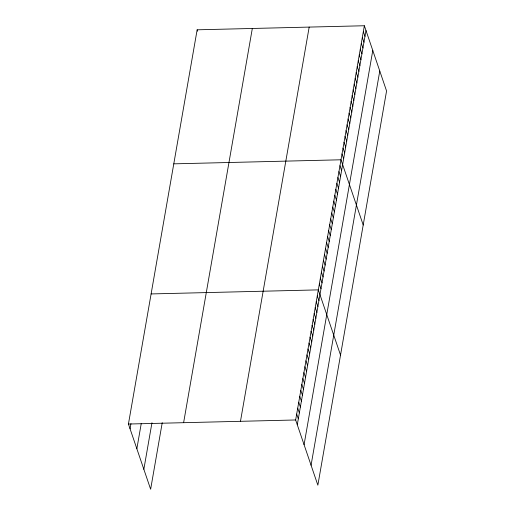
<?xml version="1.0" encoding="UTF-8"?>
<svg xmlns="http://www.w3.org/2000/svg" width="515" height="515" viewBox="0 0 515 515"><rect width="100%" height="100%" fill="white"/><g stroke="black" fill="none" stroke-linecap="round" stroke-linejoin="round"><path stroke-width="0.77" d="M162.231 422.725L150.638 489.25L128.435 424.032L197.142 29.812L364.363 25.75L386.565 90.968L317.858 485.188L295.655 419.97L364.363 25.75M130.063 428.808L130.965 423.639M136.855 448.758L141.232 423.626M143.846 469.307L151.964 422.738M183.617 422.686L252.324 28.473M240.473 421.309L309.18 27.089M297.284 424.753L365.991 30.533M304.075 444.696L372.783 50.476M311.066 465.245L379.774 71.025M173.78 163.847L341.001 159.785L363.204 225.004M151.107 293.936L318.328 289.874L340.531 355.099M128.435 424.032L295.655 419.97M363.345 31.576L364.974 36.359M362.328 37.408L363.957 42.185M361.318 43.234L362.946 48.017M360.3 49.06L361.929 53.843M359.283 54.886L360.912 59.669M358.266 60.718L359.895 65.495M357.256 66.544L358.878 71.328M356.238 72.37L357.867 77.153M355.221 78.196L356.85 82.979M354.204 84.029L355.833 88.805M353.187 89.855L354.816 94.638M352.176 95.681L353.805 100.464M351.159 101.507L352.788 106.29M350.142 107.339L351.771 112.116M349.125 113.165L350.754 117.948M348.114 118.991L349.736 123.774M347.097 124.817L348.726 129.6M346.08 130.649L347.709 135.426M345.063 136.475L346.692 141.258M344.046 142.301L345.674 147.084M343.035 148.127L344.664 152.91M342.018 153.959L343.647 158.736M339.971 165.695L341.6 170.478M338.941 171.611L340.57 176.394M337.911 177.527L339.54 182.304M336.881 183.437L338.51 188.22M335.851 189.353L337.48 194.136M334.821 195.262L336.443 200.045M333.784 201.178L335.413 205.961M332.754 207.088L334.383 211.871M331.724 213.004L333.353 217.787M330.694 218.92L332.323 223.697M329.664 224.83L331.293 229.613M328.634 230.746L330.263 235.529M327.604 236.655L329.233 241.438M326.574 242.571L328.203 247.355M325.544 248.481L327.173 253.264M324.514 254.397L326.137 259.18M323.484 260.313L325.107 265.09M322.448 266.223L324.077 271.006M321.418 272.139L323.047 276.916M320.388 278.049L322.017 282.832M319.358 283.965L320.987 288.748M317.298 295.79L318.927 300.573M316.268 301.706L317.897 306.483M315.238 307.616L316.867 312.399M314.208 313.532L315.837 318.309M313.178 319.442L314.8 324.225M312.142 325.358L313.77 330.141M311.111 331.267L312.74 336.05M310.082 337.183L311.71 341.966M309.052 343.093L310.68 347.876M308.022 349.009L309.65 353.792M197.142 29.812L197.606 31.177M306.992 354.925L308.62 359.702M305.962 360.835L307.59 365.618M304.932 366.751L306.56 371.534M303.901 372.66L305.53 377.444M302.872 378.577L304.494 383.36M301.841 384.486L303.464 389.269M300.805 390.402L302.434 395.185M299.775 396.318L301.404 401.095M298.745 402.228L300.374 407.011M297.715 408.144L299.344 412.927M296.685 414.054L298.314 418.837"/></g></svg>
